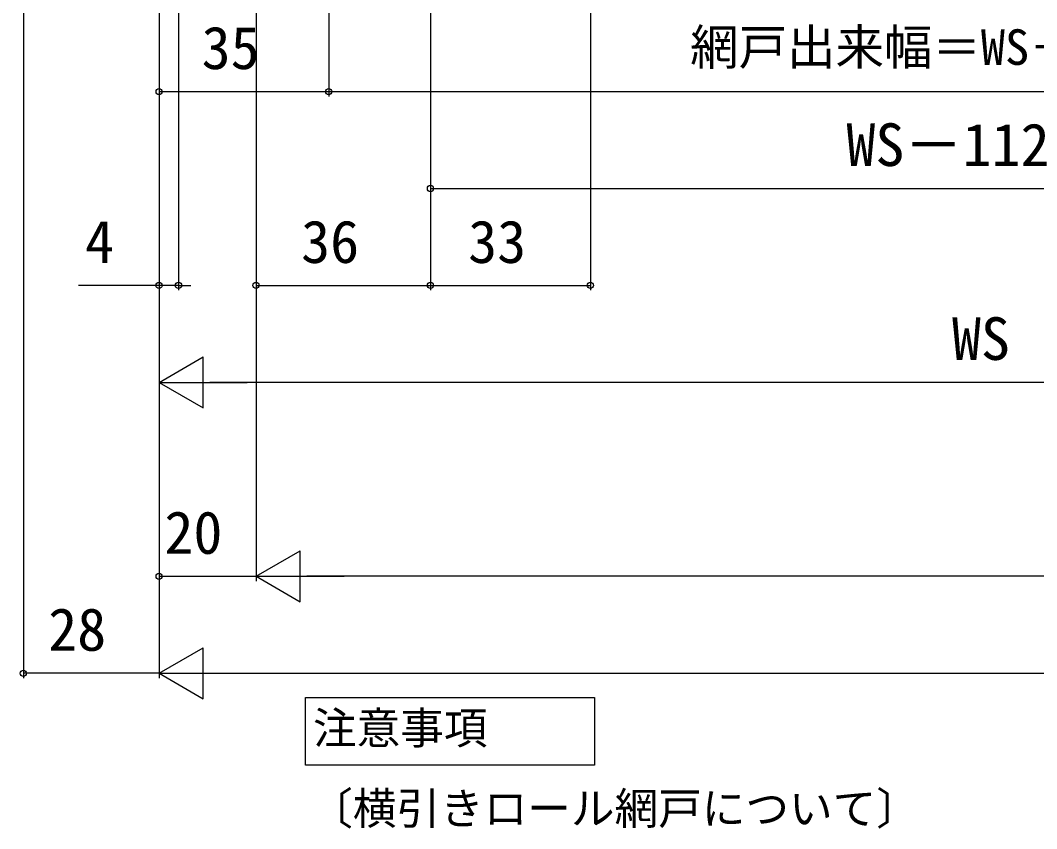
# Model space of a CAD drawing. Units: millimetres, scale not verified. Extents: x -525 to 525, y -783 to 778.
# Drawn here: x -286.6 to -76.9, y -33.8 to 133 of the extents above; entities that cross this region are included whole.
import ezdxf
from ezdxf.enums import TextEntityAlignment as Align

# ---------------------------------------------------------------- set-up
doc = ezdxf.new("R2010")
doc.units = ezdxf.units.MM
doc.header["$LTSCALE"] = 4
doc.layers.add('0-2_USER1', color=3, linetype='Continuous')
doc.layers.add('0-8_YKK_D', color=6, linetype='Continuous')
doc.styles.add('ＭＳ ゴシック', font='')
doc.styles.get('ＭＳ ゴシック').set_extended_font_data('MS Gothic')

msp = doc.modelspace()

# ---------------------------------------------------------------- linework, layer by layer
at = {"layer": '0-2_USER1'}
msp.add_lwpolyline([(-227.805, -20.69), (-227.805, -6.69), (-168.133, -6.69), (-168.133, -20.69)], close=True, dxfattribs=at)
at = {"layer": '0-8_YKK_D'}
for p, q in [((-286, 287.315), (-286, -2.7)), ((-169, 251.745), (-169, 77.3)), ((-202, 237.2), (-202, 97.3)), ((-202, 236.8), (-202, 77.3)), ((-238, 234.798), (-238, 77.3)), ((-238, 234.798), (-238, 17.3)), ((-238, 233.798), (-238, 17.3)), ((-202, 233.119), (-202, 77.3)), ((-258, 222.55), (-258, -2.7)), ((-258, 222.55), (-257.999, 77.298)), ((-258, 222.432), (-258, -2.7)), ((-258, 220.8), (-258, 117.3)), ((-254, 222.125), (-253.999, 77.298)), ((-258, 218.3), (-258, 57.3)), ((-258, 218.037), (-258, 17.3)), ((-223, 201.293), (-223, 117.3)), ((-223, 200.517), (-223, 117.3)), ((-258, 118.3), (-223, 118.3)), ((-223, 118.3), (62, 118.3)), ((-202, 98.3), (36, 98.3)), ((-257.999, 78.298), (-274.667, 78.298)), ((-253.999, 78.298), (-257.999, 78.298)), ((-253.999, 78.298), (-251.449, 78.298)), ((-238, 78.3), (-202, 78.3)), ((-202, 78.3), (-169, 78.3)), ((-258, 58.3), (-248.907, 63.55)), ((-248.907, 53.05), (-248.907, 63.55)), ((-258, 58.3), (-248.907, 53.05)), ((-258, 58.3), (-239.813, 58.3)), ((81.5, 58.3), (-247.5, 58.3)), ((-238, 18.3), (-228.907, 23.55)), ((-228.907, 13.05), (-228.907, 23.55)), ((-258, 18.3), (-238, 18.3)), ((-238, 18.3), (-228.907, 13.05)), ((-238, 18.3), (-219.813, 18.3)), ((227.5, 18.3), (-227.5, 18.3)), ((-258, -1.7), (-248.907, 3.55)), ((-248.907, -6.95), (-248.907, 3.55)), ((-258, -1.7), (-286, -1.7)), ((-258, -1.7), (-248.907, -6.95)), ((-258, -1.7), (-239.813, -1.7)), ((-247.5, -1.7), (247.5, -1.7))]:
    msp.add_line(p, q, dxfattribs=at)
for centre in [(-258, 118.3), (-223, 118.3), (-223, 118.3), (-202, 98.3), (-257.999, 78.298), (-253.999, 78.298), (-238, 78.3), (-202, 78.3), (-202, 78.3), (-169, 78.3), (-258, 18.3), (-286, -1.7)]:
    msp.add_circle(centre, 0.637, dxfattribs=at)

# ---------------------------------------------------------------- texts
at = {"layer": '0-2_USER1', "style": 'ＭＳ ゴシック'}
for s, p in [('注意事項', (-226.241, -18.271)), ('〔横引きロール網戸について〕', (-227.008, -34.856))]:
    msp.add_text(s, height=6.598, dxfattribs=at).set_placement(p, align=Align.BOTTOM_LEFT)
at = {"layer": '0-8_YKK_D', "style": 'ＭＳ ゴシック'}
for s, height, p in [('網戸出来幅＝WS－65', 7.331, (-148.426, 121.607)), ('35', 8.798, (-249.227, 120.3)), ('WS－112', 8.798, (-116.17, 100.3)), ('36', 8.798, (-228.693, 80.3)), ('33', 8.798, (-194.227, 80.3)), ('WS', 8.798, (-94.386, 60.3)), ('20', 8.798, (-256.911, 20.3)), ('28', 8.798, (-280.889, 0.3))]:
    msp.add_text(s, height=height, dxfattribs=at).set_placement(p, align=Align.BOTTOM_LEFT)
msp.add_text('4', height=8.798, rotation=0.001, dxfattribs=at).set_placement((-273.281, 80.298), align=Align.BOTTOM_LEFT)

doc.saveas('drawing.dxf')
